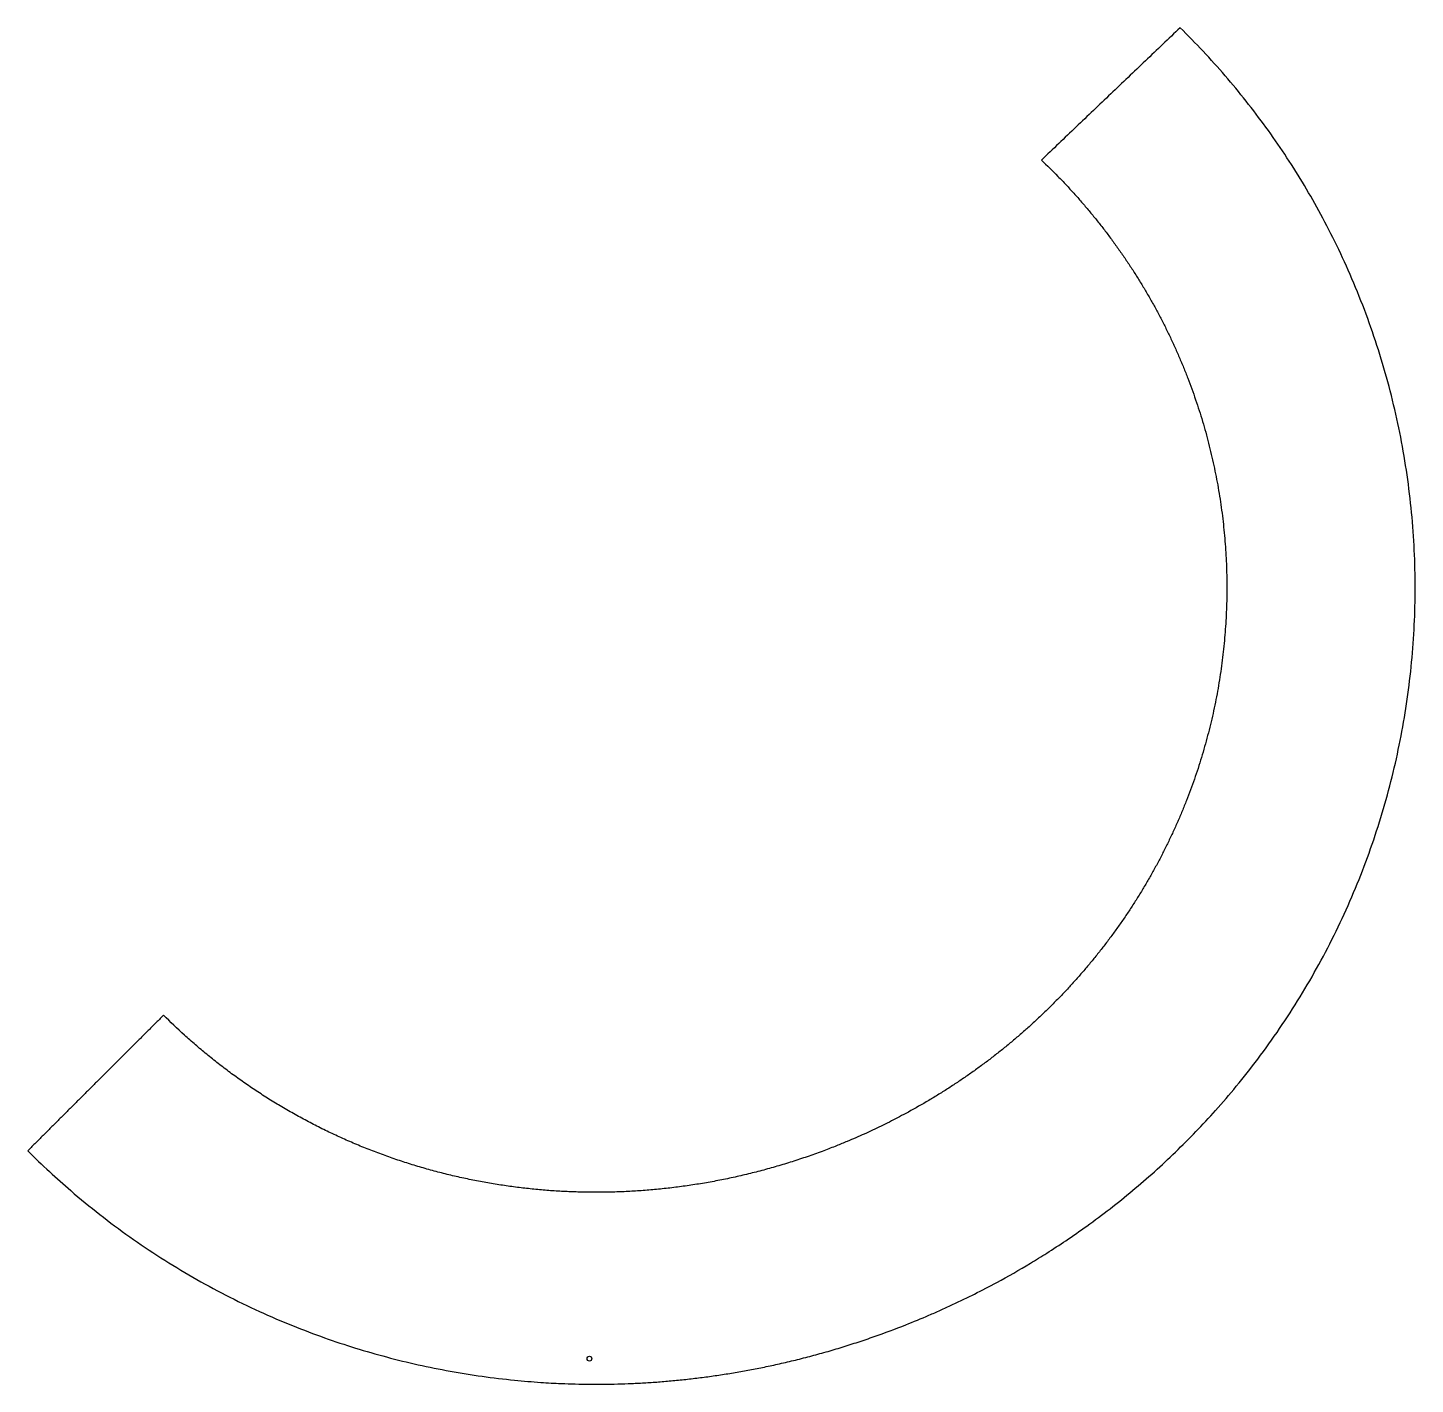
# Model space of a CAD drawing. Extents: x 612 to 666.2, y -71.5 to -18.5.
import ezdxf

# ---------------------------------------------------------------- set-up
doc = ezdxf.new("R2010")
doc.units = 0
doc.header["$LTSCALE"] = 12
doc.header["$MEASUREMENT"] = 0
doc.layers.add('MARKING', color=11, linetype='CONTINUOUS')
doc.layers.add('REPAD', color=7, linetype='CONTINUOUS')

msp = doc.modelspace()

# ---------------------------------------------------------------- linework, layer by layer
at = {"layer": 'MARKING'}
msp.add_circle((633.94, -70.506), 0.0938, dxfattribs=at)
at = {"layer": 'REPAD'}
for points, knots in [([(649.861, -67.526), (650.305, -67.287), (650.962, -66.912), (651.855, -66.361), (652.592, -65.879), (653.418, -65.304), (654.29, -64.652), (655.17, -63.944), (656.024, -63.205), (656.85, -62.436), (657.647, -61.638), (658.441, -60.783), (659.252, -59.841), (660.092, -58.775), (660.926, -57.611), (661.724, -56.377), (662.46, -55.106), (663.135, -53.802), (663.747, -52.465), (664.294, -51.1), (664.774, -49.711), (665.185, -48.306), (665.528, -46.888), (665.802, -45.457), (666.009, -44.015), (666.147, -42.565), (666.216, -41.108), (666.216, -39.645), (666.146, -38.176), (666.005, -36.702), (665.792, -35.232), (665.508, -33.773), (665.154, -32.331), (664.731, -30.909), (664.239, -29.508), (663.688, -28.152), (663.09, -26.863), (662.465, -25.661), (661.811, -24.526), (661.122, -23.439), (660.389, -22.383), (659.612, -21.359), (658.519, -20.038), (657.638, -19.099), (657.026, -18.498)], [0, 0, 0, 0, 0.026215, 0.039326, 0.054612, 0.072064, 0.091673, 0.11126, 0.130832, 0.150395, 0.169956, 0.189524, 0.211086, 0.234624, 0.260122, 0.285588, 0.311041, 0.336501, 0.361985, 0.387513, 0.412987, 0.438379, 0.46366, 0.488915, 0.514162, 0.539415, 0.564689, 0.590001, 0.615514, 0.641193, 0.667005, 0.692771, 0.718508, 0.744233, 0.769965, 0.795721, 0.820362, 0.843864, 0.866203, 0.88851, 0.910797, 0.933079, 0.955368, 1, 1, 1, 1]), ([(651.607, -23.669), (651.826, -23.877), (652.149, -24.196), (652.568, -24.634), (652.875, -24.967), (653.175, -25.307), (653.468, -25.651), (653.755, -26), (654.035, -26.355), (654.307, -26.715), (654.572, -27.079), (654.83, -27.448), (655.081, -27.822), (655.324, -28.2), (655.559, -28.582), (655.787, -28.968), (656.008, -29.359), (656.22, -29.753), (656.425, -30.152), (656.621, -30.553), (656.81, -30.958), (656.991, -31.367), (657.163, -31.779), (657.328, -32.193), (657.484, -32.611), (657.632, -33.031), (657.772, -33.454), (657.903, -33.88), (658.027, -34.307), (658.141, -34.737), (658.247, -35.169), (658.345, -35.603), (658.434, -36.038), (658.515, -36.475), (658.587, -36.913), (658.65, -37.353), (658.705, -37.793), (658.751, -38.235), (658.789, -38.677), (658.818, -39.12), (658.838, -39.563), (658.85, -40.006), (658.853, -40.45), (658.847, -40.894), (658.832, -41.337), (658.809, -41.78), (658.777, -42.223), (658.737, -42.665), (658.688, -43.106), (658.63, -43.546), (658.564, -43.985), (658.489, -44.423), (658.406, -44.859), (658.314, -45.294), (658.213, -45.727), (658.104, -46.158), (657.987, -46.587), (657.861, -47.014), (657.727, -47.439), (657.584, -47.861), (657.434, -48.281), (657.275, -48.697), (657.107, -49.111), (656.932, -49.522), (656.749, -49.929), (656.557, -50.333), (656.358, -50.734), (656.151, -51.131), (655.936, -51.524), (655.713, -51.913), (655.483, -52.298), (655.244, -52.679), (654.999, -53.056), (654.746, -53.428), (654.486, -53.795), (654.218, -54.158), (653.943, -54.516), (653.661, -54.869), (653.372, -55.217), (653.077, -55.559), (652.774, -55.897), (652.465, -56.229), (652.149, -56.555), (651.827, -56.875), (651.498, -57.19), (651.164, -57.499), (650.823, -57.801), (650.476, -58.098), (650.123, -58.388), (649.765, -58.672), (649.401, -58.95), (649.031, -59.221), (648.656, -59.485), (648.276, -59.743), (647.891, -59.993), (647.501, -60.237), (646.974, -60.553), (646.573, -60.779), (646.303, -60.925)], [0, 0, 0, 0, 0.020628, 0.030941, 0.041245, 0.051539, 0.061817, 0.072088, 0.082346, 0.092597, 0.102835, 0.113067, 0.123286, 0.1335, 0.143701, 0.153898, 0.164083, 0.174262, 0.184432, 0.194597, 0.204752, 0.214903, 0.225045, 0.235183, 0.245314, 0.255441, 0.26556, 0.275677, 0.285788, 0.295896, 0.305998, 0.316098, 0.326194, 0.336288, 0.346378, 0.356467, 0.366553, 0.376637, 0.38672, 0.396802, 0.406883, 0.416964, 0.427044, 0.437124, 0.447205, 0.457286, 0.467368, 0.477452, 0.487537, 0.497623, 0.507713, 0.517804, 0.527899, 0.537996, 0.548097, 0.558201, 0.56831, 0.578422, 0.58854, 0.598662, 0.60879, 0.618923, 0.629063, 0.639207, 0.64936, 0.659518, 0.669685, 0.679857, 0.690039, 0.700227, 0.710426, 0.720631, 0.730847, 0.741069, 0.751304, 0.761546, 0.7718, 0.782061, 0.792335, 0.802617, 0.812912, 0.823215, 0.833531, 0.843856, 0.854194, 0.86454, 0.8749, 0.885267, 0.895649, 0.906039, 0.916442, 0.926852, 0.937276, 0.947708, 0.958154, 0.968609, 0.979072, 1, 1, 1, 1]), ([(617.295, -57.085), (617.259, -57.121), (617.205, -57.175), (617.133, -57.247), (617.079, -57.301), (617.025, -57.355), (616.971, -57.409), (616.916, -57.463), (616.862, -57.517), (616.808, -57.571), (616.754, -57.625), (616.7, -57.679), (616.646, -57.733), (616.591, -57.787), (616.537, -57.841), (616.483, -57.895), (616.429, -57.949), (616.375, -58.003), (616.321, -58.057), (616.266, -58.111), (616.212, -58.165), (616.158, -58.219), (616.104, -58.273), (616.05, -58.327), (615.996, -58.382), (615.941, -58.436), (615.887, -58.49), (615.833, -58.544), (615.779, -58.598), (615.725, -58.652), (615.671, -58.706), (615.617, -58.76), (615.562, -58.814), (615.508, -58.868), (615.454, -58.922), (615.4, -58.976), (615.346, -59.03), (615.292, -59.084), (615.237, -59.138), (615.183, -59.192), (615.129, -59.246), (615.075, -59.3), (615.021, -59.355), (614.967, -59.409), (614.912, -59.463), (614.858, -59.517), (614.804, -59.571), (614.75, -59.625), (614.696, -59.679), (614.642, -59.733), (614.587, -59.787), (614.533, -59.841), (614.479, -59.895), (614.425, -59.949), (614.371, -60.003), (614.317, -60.058), (614.263, -60.112), (614.208, -60.166), (614.154, -60.22), (614.1, -60.274), (614.046, -60.328), (613.992, -60.382), (613.938, -60.436), (613.883, -60.49), (613.829, -60.544), (613.775, -60.598), (613.721, -60.653), (613.667, -60.707), (613.613, -60.761), (613.558, -60.815), (613.504, -60.869), (613.45, -60.923), (613.396, -60.977), (613.342, -61.031), (613.288, -61.085), (613.233, -61.14), (613.179, -61.194), (613.125, -61.248), (613.071, -61.302), (613.017, -61.356), (612.963, -61.41), (612.908, -61.464), (612.854, -61.518), (612.8, -61.572), (612.746, -61.627), (612.692, -61.681), (612.638, -61.735), (612.584, -61.789), (612.529, -61.843), (612.475, -61.897), (612.421, -61.951), (612.367, -62.005), (612.313, -62.06), (612.259, -62.114), (612.204, -62.168), (612.15, -62.222), (612.078, -62.294), (612.024, -62.348), (611.988, -62.384)], [0, 0, 0, 0, 0.020395, 0.030592, 0.04079, 0.050988, 0.061186, 0.071384, 0.081583, 0.091781, 0.10198, 0.112179, 0.122378, 0.132577, 0.142776, 0.152976, 0.163176, 0.173375, 0.183576, 0.193776, 0.203976, 0.214176, 0.224377, 0.234578, 0.244779, 0.25498, 0.265181, 0.275383, 0.285584, 0.295786, 0.305988, 0.31619, 0.326392, 0.336594, 0.346797, 0.356999, 0.367202, 0.377405, 0.387608, 0.397811, 0.408014, 0.418217, 0.428421, 0.438625, 0.448828, 0.459032, 0.469236, 0.47944, 0.489645, 0.499849, 0.510054, 0.520258, 0.530463, 0.540668, 0.550873, 0.561078, 0.571284, 0.581489, 0.591695, 0.6019, 0.612106, 0.622312, 0.632518, 0.642724, 0.65293, 0.663136, 0.673343, 0.683549, 0.693756, 0.703963, 0.71417, 0.724377, 0.734584, 0.744791, 0.754998, 0.765206, 0.775413, 0.785621, 0.795828, 0.806036, 0.816244, 0.826452, 0.83666, 0.846868, 0.857076, 0.867284, 0.877493, 0.887701, 0.89791, 0.908119, 0.918327, 0.928536, 0.938745, 0.948954, 0.959163, 0.969372, 0.979582, 1, 1, 1, 1]), ([(646.303, -60.925), (646.09, -61.039), (645.77, -61.207), (645.337, -61.421), (645.01, -61.577), (644.681, -61.728), (644.35, -61.875), (643.99, -62.029), (643.576, -62.199), (643.078, -62.391), (642.523, -62.592), (641.936, -62.788), (641.346, -62.97), (640.752, -63.137), (640.157, -63.29), (639.559, -63.428), (638.96, -63.551), (638.36, -63.659), (637.761, -63.753), (637.162, -63.831), (636.565, -63.896), (635.969, -63.945), (635.377, -63.98), (634.79, -64.001), (634.209, -64.008), (633.635, -64.001), (633.064, -63.982), (632.491, -63.949), (631.916, -63.902), (631.339, -63.841), (630.761, -63.767), (630.182, -63.678), (629.603, -63.574), (629.024, -63.456), (628.447, -63.324), (627.872, -63.177), (627.3, -63.016), (626.731, -62.84), (626.165, -62.649), (625.605, -62.445), (625.05, -62.227), (624.5, -61.994), (623.957, -61.748), (623.42, -61.489), (622.89, -61.217), (622.369, -60.932), (621.856, -60.634), (621.352, -60.325), (620.857, -60.004), (620.372, -59.671), (619.897, -59.329), (619.434, -58.976), (618.982, -58.614), (618.542, -58.244), (617.973, -57.742), (617.562, -57.351), (617.295, -57.085)], [0, 0, 0, 0, 0.023058, 0.0346, 0.04615, 0.057705, 0.069264, 0.080824, 0.095114, 0.112131, 0.131869, 0.15159, 0.171287, 0.190949, 0.210566, 0.230131, 0.249633, 0.269063, 0.288413, 0.307671, 0.326829, 0.345876, 0.364801, 0.383593, 0.402079, 0.420351, 0.4385, 0.45678, 0.475178, 0.493683, 0.512284, 0.530969, 0.549729, 0.568555, 0.587436, 0.606364, 0.625329, 0.644322, 0.663336, 0.68236, 0.701388, 0.720416, 0.739436, 0.758443, 0.777427, 0.796381, 0.815296, 0.834162, 0.852972, 0.871716, 0.890384, 0.908969, 0.927433, 0.945765, 0.963957, 1, 1, 1, 1]), ([(611.988, -62.384), (612.265, -62.661), (612.816, -63.19), (613.751, -64.024), (614.793, -64.88), (615.968, -65.754), (617.182, -66.572), (618.433, -67.331), (619.719, -68.032), (621.018, -68.662), (622.307, -69.216), (623.559, -69.69), (624.788, -70.098), (626.01, -70.449), (627.246, -70.751), (628.492, -71.003), (629.748, -71.204), (630.933, -71.346), (631.963, -71.432), (632.755, -71.476), (633.387, -71.497), (633.94, -71.506), (634.492, -71.506), (635.044, -71.496), (635.596, -71.477), (636.151, -71.448), (636.711, -71.41), (637.278, -71.361), (637.851, -71.301), (638.424, -71.231), (638.997, -71.151), (639.568, -71.061), (640.137, -70.96), (640.714, -70.848), (641.306, -70.722), (641.922, -70.579), (642.552, -70.419), (643.187, -70.245), (643.819, -70.058), (644.446, -69.858), (645.278, -69.576), (645.894, -69.345), (646.303, -69.184)], [0, 0, 0, 0, 0.031753, 0.061862, 0.101431, 0.140947, 0.180438, 0.21993, 0.259449, 0.299025, 0.336903, 0.373046, 0.407415, 0.441748, 0.476064, 0.510382, 0.544721, 0.579098, 0.607005, 0.628427, 0.643343, 0.658257, 0.67317, 0.688083, 0.702997, 0.717914, 0.733065, 0.748447, 0.764059, 0.779669, 0.795277, 0.810885, 0.826495, 0.842107, 0.858451, 0.875524, 0.89332, 0.91111, 0.928894, 0.946673, 0.96445, 1, 1, 1, 1]), ([(646.303, -69.184), (646.607, -69.063), (647.061, -68.876), (647.66, -68.613), (648.107, -68.409), (648.55, -68.198), (649.138, -67.909), (649.573, -67.682), (649.861, -67.526)], [0, 0, 0, 0, 0.249969, 0.374964, 0.499966, 0.624972, 0.749981, 1, 1, 1, 1])]:
    msp.add_open_spline(points, degree=3, knots=knots, dxfattribs=at)
msp.add_open_spline([(657.026, -18.498), (651.607, -23.669)], degree=1, dxfattribs=at)

doc.saveas('drawing.dxf')
